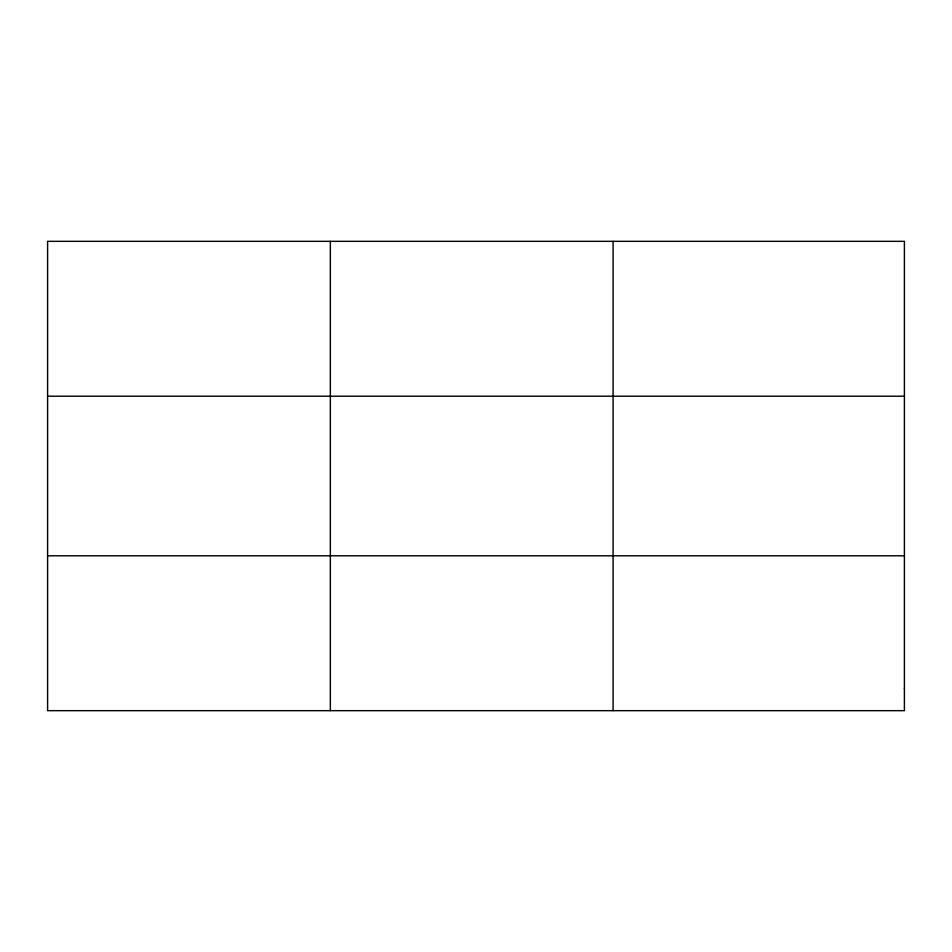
<?xml version="1.0" encoding="UTF-8"?>
<svg xmlns="http://www.w3.org/2000/svg" width="952" height="952" viewBox="0 0 952 952"><rect width="100%" height="100%" fill="white"/><g stroke="black" fill="none" stroke-linecap="round" stroke-linejoin="round"><path stroke-width="1.43" d="M330.344 710.668L330.344 241.332M613.088 710.668L613.088 241.332M47.6 396.21L904.4 396.21M47.6 555.789L904.4 555.789M904.4 688.546L904.4 710.668L47.6 710.668L47.6 241.332L904.4 241.332L904.4 688.546"/></g></svg>
